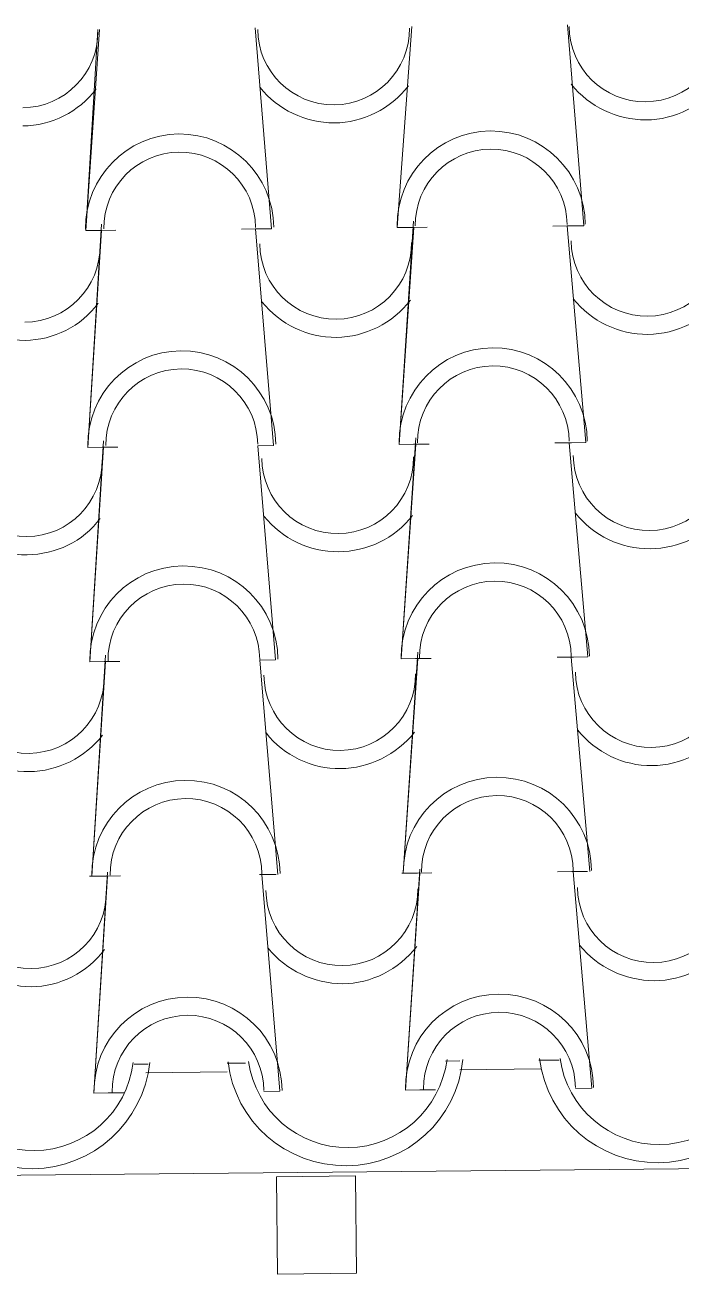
# Model space of a CAD drawing. Header units: millimetres. Extents: x 36985 to 49607, y -23856 to -17842.
# Drawn here: x 39721 to 40397, y -19889 to -18604 of the extents above; entities that cross this region are included whole.
import ezdxf

# ---------------------------------------------------------------- set-up
doc = ezdxf.new("R2010")
doc.units = ezdxf.units.MM
doc.layers.add('A-COB-___-___-EXI', color=250, linetype='Continuous', lineweight=25)

msp = doc.modelspace()

# ---------------------------------------------------------------- linework, layer by layer
at = {"layer": 'A-COB-___-___-EXI', "color": 18, "lineweight": 9}
for p, q in [((40282.2, -18810.4), (40265.1, -18810.6)), ((39960.5, -18813.5), (39944.2, -18813.7)), ((40121.8, -18811.9), (40104.7, -18812.1)), ((40119.3, -18812), (40135.6, -18811.8)), ((40284.4, -19033.6), (40267.3, -19033.7)), ((39802.7, -19258.9), (39819, -19258.8)), ((40126, -19255.8), (40108.9, -19256)), ((40123.6, -19255.8), (40139.9, -19255.7)), ((40286.5, -19254.3), (40269.4, -19254.4)), ((40303.3, -19474.9), (40284, -19254.3)), ((40123.3, -19476.6), (40140.4, -19476.4)), ((39802.4, -19479.7), (39819.5, -19479.5)), ((40169.1, -19670), (40154.4, -19670.1)), ((40271.7, -19669), (40250.6, -19669.2)), ((39845.9, -19682.1), (39929.7, -19681.3)), ((39948.4, -19672.1), (39929.7, -19672.3)), ((40169.2, -19679), (40253.1, -19678.2)), ((40127.9, -19699.7), (40144.1, -19699.6))]:
    msp.add_line(p, q, dxfattribs=at)
at = {"layer": 'A-COB-___-___-EXI', "color": 18, "lineweight": 9, "flags": 128}
for points in [[(40299, -19033.4), (40281.9, -19033.6), (40299, -19033.4), (40279.8, -18810.4), (40296.9, -18810.3), (40280.2, -18603.5), (40296.9, -18810.3), (40279.8, -18810.4), (40296.9, -18810.3), (40280.2, -18603.5)], [(39796.4, -18608.2), (39783.8, -18815.2), (39800.1, -18815), (39783.8, -18815.2), (39800.1, -18815), (39783.8, -18815.2), (39798.1, -18608.2)], [(39788, -19259.1), (39804.3, -19258.9), (39788, -19259.1), (39804.3, -19258.9), (39788, -19259.1), (39804.3, -19258.9), (39788, -19259.1), (39804.3, -19258.9), (39788, -19259.1), (39802.1, -19031.7), (39788, -19259.1), (39802.1, -19031.7), (39788, -19259.1), (39804.3, -19258.9), (39788, -19259.1), (39804.3, -19258.9), (39788, -19259.1), (39802.2, -19038.2), (39785.9, -19038.4), (39802.2, -19038.2), (39785.9, -19038.4), (39802.2, -19038.2), (39785.9, -19038.4), (39802.2, -19038.2), (39785.9, -19038.4), (39800.1, -18815), (39783.8, -18815.2), (39796.4, -18608.2), (39783.8, -18815.2), (39800.1, -18815), (39783.8, -18815.2), (39800.1, -18815), (39785.9, -19038.4), (39802.2, -19038.2), (39785.9, -19038.4), (39802.2, -19038.2), (39785.9, -19038.4), (39802.2, -19038.2), (39785.9, -19038.4), (39800.1, -18815), (39783.8, -18815.2), (39800.1, -18815), (39783.8, -18815.2), (39800.1, -18815), (39783.8, -18815.2), (39800.1, -18815)], [(39958.5, -18606.6), (39975.2, -18813.4), (39958.9, -18813.5), (39975.2, -18813.4), (39958.5, -18606.6), (39975.2, -18813.4), (39958.9, -18813.5), (39977.3, -19036.5), (39961, -19036.7), (39977.3, -19036.5), (39961, -19036.7), (39979.4, -19257.2), (39963.1, -19257.4), (39979.4, -19257.2), (39961, -19036.7), (39977.3, -19036.5), (39961, -19036.7), (39977.3, -19036.5)], [(40111, -19476.7), (40126, -19249.3), (40111, -19476.7), (40126, -19255.8), (40108.9, -19256), (40123.8, -19028.6), (40108.9, -19256), (40126, -19255.8), (40108.9, -19256), (40126, -19255.8), (40108.9, -19256), (40123.9, -19035.1), (40106.8, -19035.3), (40123.9, -19035.1), (40106.8, -19035.3), (40123.9, -19035.1), (40106.8, -19035.3), (40121.8, -18811.9), (40104.7, -18812.1), (40121.8, -18811.9), (40104.7, -18812.1), (40119.8, -18605.1), (40104.7, -18812.1), (40121.8, -18811.9), (40104.7, -18812.1), (40119.8, -18605.1)], [(39790.2, -19479.8), (39804.3, -19252.4), (39790.2, -19479.8), (39804.3, -19258.9), (39788, -19259.1), (39802.2, -19038.2), (39785.9, -19038.4), (39802.2, -19038.2), (39785.9, -19038.4), (39800, -18808.5), (39785.9, -19038.4), (39802.2, -19038.2), (39785.9, -19038.4), (39802.2, -19038.2), (39785.9, -19038.4), (39800, -18808.5), (39785.9, -19038.4), (39802.2, -19038.2), (39785.9, -19038.4), (39800, -18808.5)], [(40301.1, -19254.1), (40284, -19254.3), (40301.1, -19254.1), (40284, -19254.3), (40303.3, -19474.9), (40284, -19254.3), (40301.1, -19254.1), (40281.9, -19033.6), (40299, -19033.4), (40281.9, -19033.6), (40299, -19033.4), (40279.8, -18810.4), (40296.9, -18810.3), (40279.8, -18810.4), (40296.9, -18810.3)], [(40281.9, -19033.6), (40299, -19033.4), (40281.9, -19033.6), (40301.1, -19254.1), (40284, -19254.3), (40301.1, -19254.1), (40281.9, -19033.6), (40299, -19033.4), (40279.8, -18810.4)], [(39814.7, -18814.9), (39798.4, -18815.1), (39814.7, -18814.9), (39798.4, -18815.1)], [(39975.2, -18813.4), (39958.9, -18813.5), (39977.3, -19036.5), (39961, -19036.7), (39977.3, -19036.5), (39961, -19036.7), (39979.4, -19257.2), (39963.1, -19257.4), (39979.4, -19257.2), (39963.1, -19257.4), (39981.6, -19478), (39963.1, -19257.4), (39979.4, -19257.2), (39963.1, -19257.4), (39981.6, -19478), (39963.1, -19257.4), (39979.4, -19257.2), (39961, -19036.7), (39977.3, -19036.5), (39958.9, -18813.5), (39975.2, -18813.4), (39958.9, -18813.5)], [(39804.3, -19252.4), (39790.2, -19479.8), (39804.3, -19252.4), (39790.2, -19479.8), (39804.3, -19258.9), (39788, -19259.1), (39802.1, -19031.7)], [(40121.5, -19035.1), (40137.8, -19035), (40121.5, -19035.1), (40137.8, -19035)], [(39806.4, -19475.6), (39792.3, -19703), (39808.6, -19702.8), (39792.3, -19703), (39806.4, -19475.6), (39792.3, -19703), (39808.6, -19702.8), (39792.3, -19703), (39806.4, -19479.6)], [(39808.6, -19702.8), (39792.3, -19703), (39806.4, -19475.6), (39792.3, -19703), (39808.6, -19702.8), (39792.3, -19703), (39806.4, -19479.6)], [(39965.3, -19478.1), (39983.7, -19701.1), (39965.3, -19478.1), (39983.7, -19701.1), (39967.4, -19701.3), (39983.7, -19701.1)], [(40130.3, -19699.7), (40113.2, -19699.9), (40128.1, -19472.5), (40113.2, -19699.9), (40130.3, -19699.7), (40113.2, -19699.9), (40128.2, -19476.5)], [(40269.9, -19475.2), (40286.2, -19475), (40305.4, -19698), (40288.3, -19698.2), (40305.4, -19698)], [(37540.3, -19724.6), (37541.1, -19808.5), (48989.9, -19698.4), (48989.1, -19614.5), (48972.8, -19614.7), (48989.1, -19614.5)], [(39848.2, -19673.1), (39833.6, -19673.2), (39848.2, -19673.1), (39833.6, -19673.2)]]:
    msp.add_lwpolyline(points, dxfattribs=at)
for points in [[(39796.4, -18608.2), (39783.8, -18815.2), (39798.1, -18608.2), (39783.8, -18815.2), (39800.1, -18815), (39783.8, -18815.2)], [(40121.7, -18805.4), (40106.8, -19035.3), (40123.9, -19035.1), (40106.8, -19035.3), (40123.9, -19035.1), (40106.8, -19035.3)], [(39816.9, -19038.1), (39800.6, -19038.2), (39816.9, -19038.1), (39800.6, -19038.2)], [(39979.9, -19478), (39962.8, -19478.1), (39979.9, -19478), (39962.8, -19478.1), (39979.9, -19478), (39962.8, -19478.1), (39979.9, -19478), (39962.8, -19478.1)], [(40109.4, -19476.7), (40125.7, -19476.6), (40109.4, -19476.7), (40125.7, -19476.6), (40109.4, -19476.7), (40125.7, -19476.6)], [(40300.8, -19474.9), (40284.5, -19475), (40300.8, -19474.9), (40284.5, -19475), (40300.8, -19474.9), (40284.5, -19475)], [(40286.2, -19475), (40305.4, -19698)], [(39787.7, -19479.8), (39804.8, -19479.7), (39787.7, -19479.8), (39804.8, -19479.7), (39787.7, -19479.8), (39804.8, -19479.7), (39787.7, -19479.8), (39804.8, -19479.7), (39787.7, -19479.8), (39804.8, -19479.7), (39787.7, -19479.8), (39804.8, -19479.7), (39787.7, -19479.8), (39804.8, -19479.7)], [(39823.2, -19702.7), (39807, -19702.8)], [(40061.9, -19788.3), (40062.9, -19888.5), (39981.4, -19889.3), (39980.5, -19789.1), (40061.9, -19788.3), (40062.9, -19888.5), (39981.4, -19889.3), (39980.5, -19789.1), (40061.9, -19788.3), (40062.9, -19888.5), (39981.4, -19889.3), (39980.5, -19789.1)]]:
    msp.add_lwpolyline(points, close=True, dxfattribs=at)
at = {"layer": 'A-COB-___-___-EXI', "color": 18, "lineweight": 9}
for points in [[(40360.8, -18682.6), (40360.8, -18682.6), (40404, -18682.2), (40438.7, -18646.8), (40438.2, -18603.6)], [(40360.8, -18682.6), (40360.8, -18682.6), (40404, -18682.2), (40438.7, -18646.8), (40438.2, -18603.6)], [(39719, -18688.8), (39719, -18688.8), (39762.2, -18688.3), (39796.9, -18653), (39796.4, -18609.8)], [(39719, -18688.8), (39719, -18688.8), (39762.2, -18688.3), (39796.9, -18653), (39796.4, -18609.8)], [(39719, -18688.8), (39719, -18688.8), (39762.2, -18688.3), (39796.9, -18653), (39796.4, -18609.8)], [(39719, -18688.8), (39719, -18688.8), (39762.2, -18688.3), (39796.9, -18653), (39796.4, -18609.8)], [(39719, -18688.8), (39719, -18688.8), (39762.2, -18688.3), (39796.9, -18653), (39796.4, -18609.8)], [(40039.9, -18685.7), (40039.9, -18685.7), (40083.1, -18685.3), (40117.8, -18649.9), (40117.3, -18606.7)], [(40039.9, -18685.7), (40039.9, -18685.7), (40083.1, -18685.3), (40117.8, -18649.9), (40117.3, -18606.7)], [(40040.1, -18704.4), (40040.1, -18704.4), (40069.4, -18704.1), (40097.8, -18690), (40116.3, -18666.2)], [(40040.1, -18704.4), (40040.1, -18704.4), (40069.4, -18704.1), (40097.8, -18690), (40116.3, -18666.2)], [(40361, -18701.3), (40361, -18701.3), (40391.1, -18701), (40418.7, -18686.9), (40437.2, -18663.1)], [(40361, -18701.3), (40361, -18701.3), (40391.1, -18701), (40418.7, -18686.9), (40437.2, -18663.1)], [(39719.2, -18707.5), (39719.2, -18707.5), (39748.5, -18707.2), (39776.9, -18693.1), (39794.6, -18669.3)], [(39719.2, -18707.5), (39719.2, -18707.5), (39748.5, -18707.2), (39776.9, -18693.1), (39794.6, -18669.3)], [(39719.2, -18707.5), (39719.2, -18707.5), (39748.5, -18707.2), (39776.9, -18693.1), (39794.6, -18669.3)], [(39719.2, -18707.5), (39719.2, -18707.5), (39748.5, -18707.2), (39776.9, -18693.1), (39794.6, -18669.3)], [(39719.2, -18707.5), (39719.2, -18707.5), (39748.5, -18707.2), (39776.9, -18693.1), (39794.6, -18669.3)], [(39879.7, -18715.7), (39879.7, -18715.7), (39826, -18716.2), (39783.2, -18760.6), (39783.7, -18813.6)], [(39879.7, -18715.7), (39879.7, -18715.7), (39826, -18716.2), (39783.2, -18760.6), (39783.7, -18813.6)], [(39879.7, -18715.7), (39879.7, -18715.7), (39826, -18716.2), (39783.2, -18760.6), (39783.7, -18813.6)], [(39879.7, -18715.7), (39879.7, -18715.7), (39826, -18716.2), (39783.2, -18760.6), (39783.7, -18813.6)], [(39879.7, -18715.7), (39879.7, -18715.7), (39826, -18716.2), (39783.2, -18760.6), (39783.7, -18813.6)], [(39879.7, -18715.7), (39879.7, -18715.7), (39826, -18716.2), (39783.2, -18760.6), (39783.7, -18813.6)], [(40200.6, -18712.6), (40200.6, -18712.6), (40146.9, -18713.1), (40104.1, -18757.5), (40104.6, -18810.5)], [(40200.6, -18712.6), (40200.6, -18712.6), (40146.9, -18713.1), (40104.1, -18757.5), (40104.6, -18810.5)], [(40200.6, -18712.6), (40200.6, -18712.6), (40146.9, -18713.1), (40104.1, -18757.5), (40104.6, -18810.5)], [(40200.6, -18712.6), (40200.6, -18712.6), (40146.9, -18713.1), (40104.1, -18757.5), (40104.6, -18810.5)], [(40200.6, -18712.6), (40200.6, -18712.6), (40146.9, -18713.1), (40104.1, -18757.5), (40104.6, -18810.5)], [(40200.6, -18712.6), (40200.6, -18712.6), (40146.9, -18713.1), (40104.1, -18757.5), (40104.6, -18810.5)], [(40200.8, -18731.4), (40200.8, -18731.4), (40157.6, -18731.8), (40123, -18767.1), (40123.4, -18810.3)], [(40200.8, -18731.4), (40200.8, -18731.4), (40157.6, -18731.8), (40123, -18767.1), (40123.4, -18810.3)], [(40200.8, -18731.4), (40200.8, -18731.4), (40157.6, -18731.8), (40123, -18767.1), (40123.4, -18810.3)], [(40200.8, -18731.4), (40200.8, -18731.4), (40157.6, -18731.8), (40123, -18767.1), (40123.4, -18810.3)], [(40200.8, -18731.4), (40200.8, -18731.4), (40157.6, -18731.8), (40123, -18767.1), (40123.4, -18810.3)], [(40200.8, -18731.4), (40200.8, -18731.4), (40157.6, -18731.8), (40123, -18767.1), (40123.4, -18810.3)], [(39879.9, -18734.4), (39879.9, -18734.4), (39836.7, -18734.9), (39802.1, -18770.2), (39802.5, -18813.4)], [(39879.9, -18734.4), (39879.9, -18734.4), (39836.7, -18734.9), (39802.1, -18770.2), (39802.5, -18813.4)], [(39879.9, -18734.4), (39879.9, -18734.4), (39836.7, -18734.9), (39802.1, -18770.2), (39802.5, -18813.4)], [(39879.9, -18734.4), (39879.9, -18734.4), (39836.7, -18734.9), (39802.1, -18770.2), (39802.5, -18813.4)], [(39879.9, -18734.4), (39879.9, -18734.4), (39836.7, -18734.9), (39802.1, -18770.2), (39802.5, -18813.4)], [(39879.9, -18734.4), (39879.9, -18734.4), (39836.7, -18734.9), (39802.1, -18770.2), (39802.5, -18813.4)], [(39721.1, -18909.5), (39721.1, -18909.5), (39764.3, -18909.1), (39799, -18873.7), (39798.6, -18830.5)], [(39721.1, -18909.5), (39721.1, -18909.5), (39764.3, -18909.1), (39799, -18873.7), (39798.6, -18830.5)], [(40042, -18906.4), (40042, -18906.4), (40085.2, -18906), (40119.9, -18870.6), (40119.5, -18827.4)], [(40362.9, -18903.3), (40362.9, -18903.3), (40406.1, -18902.9), (40440.8, -18867.5), (40440.4, -18824.4)], [(40042.2, -18925.1), (40042.2, -18925.1), (40071.5, -18924.8), (40099.9, -18910.7), (40118.4, -18886.9)], [(40042.2, -18925.1), (40042.2, -18925.1), (40071.5, -18924.8), (40099.9, -18910.7), (40118.4, -18886.9)], [(40363.1, -18922), (40363.1, -18922), (40393.2, -18921.7), (40420.8, -18907.6), (40439.3, -18883.8)], [(40363.1, -18922), (40363.1, -18922), (40393.2, -18921.7), (40420.8, -18907.6), (40439.3, -18883.8)], [(39721.3, -18928.2), (39721.3, -18928.2), (39750.6, -18927.9), (39779, -18913.8), (39796.7, -18890)], [(39721.3, -18928.2), (39721.3, -18928.2), (39750.6, -18927.9), (39779, -18913.8), (39796.7, -18890)], [(39721.3, -18928.2), (39721.3, -18928.2), (39750.6, -18927.9), (39779, -18913.8), (39796.7, -18890)], [(39721.3, -18928.2), (39721.3, -18928.2), (39750.6, -18927.9), (39779, -18913.8), (39796.7, -18890)], [(39721.3, -18928.2), (39721.3, -18928.2), (39750.6, -18927.9), (39779, -18913.8), (39796.7, -18890)], [(39881.9, -18938.9), (39881.9, -18938.9), (39828.1, -18939.4), (39785.4, -18983.8), (39785.9, -19036.7)], [(39881.9, -18938.9), (39881.9, -18938.9), (39828.1, -18939.4), (39785.4, -18983.8), (39785.9, -19036.7)], [(39881.9, -18938.9), (39881.9, -18938.9), (39828.1, -18939.4), (39785.4, -18983.8), (39785.9, -19036.7)], [(39881.9, -18938.9), (39881.9, -18938.9), (39828.1, -18939.4), (39785.4, -18983.8), (39785.9, -19036.7)], [(39881.9, -18938.9), (39881.9, -18938.9), (39828.1, -18939.4), (39785.4, -18983.8), (39785.9, -19036.7)], [(39881.9, -18938.9), (39881.9, -18938.9), (39828.1, -18939.4), (39785.4, -18983.8), (39785.9, -19036.7)], [(39881.9, -18938.9), (39881.9, -18938.9), (39828.1, -18939.4), (39785.4, -18983.8), (39785.9, -19036.7)], [(39881.9, -18938.9), (39881.9, -18938.9), (39828.1, -18939.4), (39785.4, -18983.8), (39785.9, -19036.7)], [(39881.9, -18938.9), (39881.9, -18938.9), (39828.1, -18939.4), (39785.4, -18983.8), (39785.9, -19036.7)], [(39881.9, -18938.9), (39881.9, -18938.9), (39828.1, -18939.4), (39785.4, -18983.8), (39785.9, -19036.7)], [(39881.9, -18938.9), (39881.9, -18938.9), (39828.1, -18939.4), (39785.4, -18983.8), (39785.9, -19036.7)], [(40202.8, -18935.8), (40202.8, -18935.8), (40149, -18936.3), (40106.3, -18980.7), (40106.8, -19033.6)], [(40202.8, -18935.8), (40202.8, -18935.8), (40149, -18936.3), (40106.3, -18980.7), (40106.8, -19033.6)], [(40202.8, -18935.8), (40202.8, -18935.8), (40149, -18936.3), (40106.3, -18980.7), (40106.8, -19033.6)], [(40202.8, -18935.8), (40202.8, -18935.8), (40149, -18936.3), (40106.3, -18980.7), (40106.8, -19033.6)], [(40202.8, -18935.8), (40202.8, -18935.8), (40149, -18936.3), (40106.3, -18980.7), (40106.8, -19033.6)], [(40202.8, -18935.8), (40202.8, -18935.8), (40149, -18936.3), (40106.3, -18980.7), (40106.8, -19033.6)], [(40202.8, -18935.8), (40202.8, -18935.8), (40149, -18936.3), (40106.3, -18980.7), (40106.8, -19033.6)], [(40202.8, -18935.8), (40202.8, -18935.8), (40149, -18936.3), (40106.3, -18980.7), (40106.8, -19033.6)], [(40202.8, -18935.8), (40202.8, -18935.8), (40149, -18936.3), (40106.3, -18980.7), (40106.8, -19033.6)], [(39882.1, -18957.6), (39882.1, -18957.6), (39838.9, -18958), (39804.2, -18993.4), (39804.6, -19036.5)], [(39882.1, -18957.6), (39882.1, -18957.6), (39838.9, -18958), (39804.2, -18993.4), (39804.6, -19036.5)], [(39882.1, -18957.6), (39882.1, -18957.6), (39838.9, -18958), (39804.2, -18993.4), (39804.6, -19036.5)], [(39882.1, -18957.6), (39882.1, -18957.6), (39838.9, -18958), (39804.2, -18993.4), (39804.6, -19036.5)], [(39882.1, -18957.6), (39882.1, -18957.6), (39838.9, -18958), (39804.2, -18993.4), (39804.6, -19036.5)], [(39882.1, -18957.6), (39882.1, -18957.6), (39838.9, -18958), (39804.2, -18993.4), (39804.6, -19036.5)], [(39882.1, -18957.6), (39882.1, -18957.6), (39838.9, -18958), (39804.2, -18993.4), (39804.6, -19036.5)], [(39882.1, -18957.6), (39882.1, -18957.6), (39838.9, -18958), (39804.2, -18993.4), (39804.6, -19036.5)], [(39882.1, -18957.6), (39882.1, -18957.6), (39838.9, -18958), (39804.2, -18993.4), (39804.6, -19036.5)], [(39882.1, -18957.6), (39882.1, -18957.6), (39838.9, -18958), (39804.2, -18993.4), (39804.6, -19036.5)], [(39882.1, -18957.6), (39882.1, -18957.6), (39838.9, -18958), (39804.2, -18993.4), (39804.6, -19036.5)], [(40203, -18954.5), (40203, -18954.5), (40159.8, -18954.9), (40125.1, -18990.3), (40125.5, -19033.5)], [(40203, -18954.5), (40203, -18954.5), (40159.8, -18954.9), (40125.1, -18990.3), (40125.5, -19033.5)], [(40203, -18954.5), (40203, -18954.5), (40159.8, -18954.9), (40125.1, -18990.3), (40125.5, -19033.5)], [(40203, -18954.5), (40203, -18954.5), (40159.8, -18954.9), (40125.1, -18990.3), (40125.5, -19033.5)], [(40203, -18954.5), (40203, -18954.5), (40159.8, -18954.9), (40125.1, -18990.3), (40125.5, -19033.5)], [(40203, -18954.5), (40203, -18954.5), (40159.8, -18954.9), (40125.1, -18990.3), (40125.5, -19033.5)], [(40203, -18954.5), (40203, -18954.5), (40159.8, -18954.9), (40125.1, -18990.3), (40125.5, -19033.5)], [(40203, -18954.5), (40203, -18954.5), (40159.8, -18954.9), (40125.1, -18990.3), (40125.5, -19033.5)], [(40203, -18954.5), (40203, -18954.5), (40159.8, -18954.9), (40125.1, -18990.3), (40125.5, -19033.5)], [(39723.3, -19130.2), (39723.3, -19130.2), (39766.4, -19129.8), (39801.1, -19094.4), (39800.7, -19051.2)], [(39723.3, -19130.2), (39723.3, -19130.2), (39766.4, -19129.8), (39801.1, -19094.4), (39800.7, -19051.2)], [(39723.3, -19130.2), (39723.3, -19130.2), (39766.4, -19129.8), (39801.1, -19094.4), (39800.7, -19051.2)], [(40044.2, -19127.1), (40044.2, -19127.1), (40087.3, -19126.7), (40122, -19091.3), (40121.6, -19048.2)], [(40365, -19124), (40365, -19124), (40408.2, -19123.6), (40442.9, -19088.2), (40442.5, -19045.1)], [(40365.2, -19142.7), (40365.2, -19142.7), (40395.4, -19142.5), (40422.9, -19129.2), (40441.4, -19105.4)], [(39723.4, -19148.9), (39723.4, -19148.9), (39752.8, -19148.6), (39781.1, -19135.3), (39798.8, -19111.5)], [(39723.4, -19148.9), (39723.4, -19148.9), (39752.8, -19148.6), (39781.1, -19135.3), (39798.8, -19111.5)], [(39723.4, -19148.9), (39723.4, -19148.9), (39752.8, -19148.6), (39781.1, -19135.3), (39798.8, -19111.5)], [(40044.3, -19145.8), (40044.3, -19145.8), (40073.7, -19145.6), (40102, -19132.2), (40120.5, -19108.4)], [(40204.9, -19157.3), (40204.9, -19157.3), (40151.2, -19157.8), (40108.4, -19201.4), (40108.9, -19255.2)], [(40204.9, -19157.3), (40204.9, -19157.3), (40151.2, -19157.8), (40108.4, -19201.4), (40108.9, -19255.2)], [(40204.9, -19157.3), (40204.9, -19157.3), (40151.2, -19157.8), (40108.4, -19201.4), (40108.9, -19255.2)], [(40204.9, -19157.3), (40204.9, -19157.3), (40151.2, -19157.8), (40108.4, -19201.4), (40108.9, -19255.2)], [(40204.9, -19157.3), (40204.9, -19157.3), (40151.2, -19157.8), (40108.4, -19201.4), (40108.9, -19255.2)], [(40204.9, -19157.3), (40204.9, -19157.3), (40151.2, -19157.8), (40108.4, -19201.4), (40108.9, -19255.2)], [(39884, -19160.4), (39884, -19160.4), (39830.3, -19160.9), (39787.5, -19204.5), (39788, -19258.3)], [(39884, -19160.4), (39884, -19160.4), (39830.3, -19160.9), (39787.5, -19204.5), (39788, -19258.3)], [(39884, -19160.4), (39884, -19160.4), (39830.3, -19160.9), (39787.5, -19204.5), (39788, -19258.3)], [(39884, -19160.4), (39884, -19160.4), (39830.3, -19160.9), (39787.5, -19204.5), (39788, -19258.3)], [(39884, -19160.4), (39884, -19160.4), (39830.3, -19160.9), (39787.5, -19204.5), (39788, -19258.3)], [(39884, -19160.4), (39884, -19160.4), (39830.3, -19160.9), (39787.5, -19204.5), (39788, -19258.3)], [(39884, -19160.4), (39884, -19160.4), (39830.3, -19160.9), (39787.5, -19204.5), (39788, -19258.3)], [(39884, -19160.4), (39884, -19160.4), (39830.3, -19160.9), (39787.5, -19204.5), (39788, -19258.3)], [(39884.2, -19179.1), (39884.2, -19179.1), (39841, -19179.6), (39806.3, -19214.9), (39806.8, -19258.1)], [(39884.2, -19179.1), (39884.2, -19179.1), (39841, -19179.6), (39806.3, -19214.9), (39806.8, -19258.1)], [(39884.2, -19179.1), (39884.2, -19179.1), (39841, -19179.6), (39806.3, -19214.9), (39806.8, -19258.1)], [(39884.2, -19179.1), (39884.2, -19179.1), (39841, -19179.6), (39806.3, -19214.9), (39806.8, -19258.1)], [(39884.2, -19179.1), (39884.2, -19179.1), (39841, -19179.6), (39806.3, -19214.9), (39806.8, -19258.1)], [(39884.2, -19179.1), (39884.2, -19179.1), (39841, -19179.6), (39806.3, -19214.9), (39806.8, -19258.1)], [(39884.2, -19179.1), (39884.2, -19179.1), (39841, -19179.6), (39806.3, -19214.9), (39806.8, -19258.1)], [(39884.2, -19179.1), (39884.2, -19179.1), (39841, -19179.6), (39806.3, -19214.9), (39806.8, -19258.1)], [(40205.1, -19176.1), (40205.1, -19176.1), (40161.9, -19176.5), (40127.2, -19211.8), (40127.7, -19255)], [(40205.1, -19176.1), (40205.1, -19176.1), (40161.9, -19176.5), (40127.2, -19211.8), (40127.7, -19255)], [(40205.1, -19176.1), (40205.1, -19176.1), (40161.9, -19176.5), (40127.2, -19211.8), (40127.7, -19255)], [(40205.1, -19176.1), (40205.1, -19176.1), (40161.9, -19176.5), (40127.2, -19211.8), (40127.7, -19255)], [(40205.1, -19176.1), (40205.1, -19176.1), (40161.9, -19176.5), (40127.2, -19211.8), (40127.7, -19255)], [(40205.1, -19176.1), (40205.1, -19176.1), (40161.9, -19176.5), (40127.2, -19211.8), (40127.7, -19255)], [(40046.3, -19350.3), (40046.3, -19350.3), (40089.5, -19349.8), (40124.2, -19314.5), (40123.7, -19271.3)], [(40367.2, -19347.2), (40367.2, -19347.2), (40410.4, -19346.8), (40445, -19311.4), (40444.6, -19268.2)], [(39725.4, -19353.3), (39725.4, -19353.3), (39768.6, -19352.9), (39803.3, -19317.6), (39802.8, -19274.4)], [(39725.4, -19353.3), (39725.4, -19353.3), (39768.6, -19352.9), (39803.3, -19317.6), (39802.8, -19274.4)], [(39725.4, -19353.3), (39725.4, -19353.3), (39768.6, -19352.9), (39803.3, -19317.6), (39802.8, -19274.4)], [(39725.6, -19372.1), (39725.6, -19372.1), (39754.9, -19371.8), (39783.3, -19357.7), (39801, -19334.7)], [(39725.6, -19372.1), (39725.6, -19372.1), (39754.9, -19371.8), (39783.3, -19357.7), (39801, -19334.7)], [(39725.6, -19372.1), (39725.6, -19372.1), (39754.9, -19371.8), (39783.3, -19357.7), (39801, -19334.7)], [(40046.5, -19369), (40046.5, -19369), (40075.8, -19368.7), (40104.2, -19354.6), (40122.7, -19331.6)], [(40367.4, -19365.9), (40367.4, -19365.9), (40397.5, -19365.6), (40425.1, -19351.5), (40443.6, -19328.5)], [(39886.1, -19381.1), (39886.1, -19381.1), (39832.4, -19381.6), (39789.6, -19425.2), (39790.1, -19479)], [(39886.1, -19381.1), (39886.1, -19381.1), (39832.4, -19381.6), (39789.6, -19425.2), (39790.1, -19479)], [(39886.1, -19381.1), (39886.1, -19381.1), (39832.4, -19381.6), (39789.6, -19425.2), (39790.1, -19479)], [(39886.1, -19381.1), (39886.1, -19381.1), (39832.4, -19381.6), (39789.6, -19425.2), (39790.1, -19479)], [(40207, -19378), (40207, -19378), (40153.3, -19378.6), (40110.5, -19422.1), (40111, -19475.9)], [(40207, -19378), (40207, -19378), (40153.3, -19378.6), (40110.5, -19422.1), (40111, -19475.9)], [(40207, -19378), (40207, -19378), (40153.3, -19378.6), (40110.5, -19422.1), (40111, -19475.9)], [(39886.3, -19399.9), (39886.3, -19399.9), (39843.1, -19400.3), (39808.5, -19435.6), (39808.9, -19478.8)], [(39886.3, -19399.9), (39886.3, -19399.9), (39843.1, -19400.3), (39808.5, -19435.6), (39808.9, -19478.8)], [(39886.3, -19399.9), (39886.3, -19399.9), (39843.1, -19400.3), (39808.5, -19435.6), (39808.9, -19478.8)], [(39886.3, -19399.9), (39886.3, -19399.9), (39843.1, -19400.3), (39808.5, -19435.6), (39808.9, -19478.8)], [(39886.3, -19399.9), (39886.3, -19399.9), (39843.1, -19400.3), (39808.5, -19435.6), (39808.9, -19478.8)], [(39886.3, -19399.9), (39886.3, -19399.9), (39843.1, -19400.3), (39808.5, -19435.6), (39808.9, -19478.8)], [(39886.3, -19399.9), (39886.3, -19399.9), (39843.1, -19400.3), (39808.5, -19435.6), (39808.9, -19478.8)], [(39886.3, -19399.9), (39886.3, -19399.9), (39843.1, -19400.3), (39808.5, -19435.6), (39808.9, -19478.8)], [(39886.3, -19399.9), (39886.3, -19399.9), (39843.1, -19400.3), (39808.5, -19435.6), (39808.9, -19478.8)], [(39886.3, -19399.9), (39886.3, -19399.9), (39843.1, -19400.3), (39808.5, -19435.6), (39808.9, -19478.8)], [(40207.2, -19396.8), (40207.2, -19396.8), (40164, -19397.2), (40129.4, -19432.5), (40129.8, -19475.7)], [(40207.2, -19396.8), (40207.2, -19396.8), (40164, -19397.2), (40129.4, -19432.5), (40129.8, -19475.7)], [(40207.2, -19396.8), (40207.2, -19396.8), (40164, -19397.2), (40129.4, -19432.5), (40129.8, -19475.7)], [(40207.2, -19396.8), (40207.2, -19396.8), (40164, -19397.2), (40129.4, -19432.5), (40129.8, -19475.7)], [(40207.2, -19396.8), (40207.2, -19396.8), (40164, -19397.2), (40129.4, -19432.5), (40129.8, -19475.7)], [(40207.2, -19396.8), (40207.2, -19396.8), (40164, -19397.2), (40129.4, -19432.5), (40129.8, -19475.7)], [(40207.2, -19396.8), (40207.2, -19396.8), (40164, -19397.2), (40129.4, -19432.5), (40129.8, -19475.7)], [(40207.2, -19396.8), (40207.2, -19396.8), (40164, -19397.2), (40129.4, -19432.5), (40129.8, -19475.7)], [(40207.2, -19396.8), (40207.2, -19396.8), (40164, -19397.2), (40129.4, -19432.5), (40129.8, -19475.7)], [(40369.3, -19568.7), (40369.3, -19568.7), (40412.5, -19568.3), (40447.2, -19532.9), (40446.8, -19489.8)], [(39727.5, -19574.9), (39727.5, -19574.9), (39770.7, -19574.5), (39805.4, -19539.1), (39805, -19495.9)], [(39727.5, -19574.9), (39727.5, -19574.9), (39770.7, -19574.5), (39805.4, -19539.1), (39805, -19495.9)], [(39727.5, -19574.9), (39727.5, -19574.9), (39770.7, -19574.5), (39805.4, -19539.1), (39805, -19495.9)], [(40048.4, -19571.8), (40048.4, -19571.8), (40091.6, -19571.4), (40126.3, -19536), (40125.9, -19492.9)], [(39727.7, -19593.6), (39727.7, -19593.6), (39757, -19593.3), (39785.4, -19579.2), (39803.1, -19555.4)], [(39727.7, -19593.6), (39727.7, -19593.6), (39757, -19593.3), (39785.4, -19579.2), (39803.1, -19555.4)], [(39727.7, -19593.6), (39727.7, -19593.6), (39757, -19593.3), (39785.4, -19579.2), (39803.1, -19555.4)], [(40048.6, -19590.5), (40048.6, -19590.5), (40077.9, -19590.2), (40106.3, -19576.1), (40124.8, -19552.3)], [(40369.5, -19587.4), (40369.5, -19587.4), (40399.6, -19587.2), (40427.2, -19573), (40445.7, -19549.2)], [(39888.3, -19604.3), (39888.3, -19604.3), (39834.5, -19604.8), (39791.8, -19648.4), (39792.3, -19702.1)], [(39888.3, -19604.3), (39888.3, -19604.3), (39834.5, -19604.8), (39791.8, -19648.4), (39792.3, -19702.1)], [(39888.3, -19604.3), (39888.3, -19604.3), (39834.5, -19604.8), (39791.8, -19648.4), (39792.3, -19702.1)], [(40209.2, -19601.2), (40209.2, -19601.2), (40155.4, -19601.7), (40112.7, -19645.3), (40113.2, -19699.1)], [(40209.2, -19601.2), (40209.2, -19601.2), (40155.4, -19601.7), (40112.7, -19645.3), (40113.2, -19699.1)], [(40209.2, -19601.2), (40209.2, -19601.2), (40155.4, -19601.7), (40112.7, -19645.3), (40113.2, -19699.1)], [(40209.4, -19619.9), (40209.4, -19619.9), (40166.2, -19620.3), (40131.5, -19655.7), (40131.9, -19698.9)], [(40209.4, -19619.9), (40209.4, -19619.9), (40166.2, -19620.3), (40131.5, -19655.7), (40131.9, -19698.9)], [(40209.4, -19619.9), (40209.4, -19619.9), (40166.2, -19620.3), (40131.5, -19655.7), (40131.9, -19698.9)], [(39888.5, -19623), (39888.5, -19623), (39845.3, -19623.4), (39810.6, -19658.8), (39811, -19702)], [(39888.5, -19623), (39888.5, -19623), (39845.3, -19623.4), (39810.6, -19658.8), (39811, -19702)], [(39888.5, -19623), (39888.5, -19623), (39845.3, -19623.4), (39810.6, -19658.8), (39811, -19702)], [(39729.5, -19780.9), (39729.5, -19780.9), (39791.4, -19780.3), (39843.1, -19733.4), (39849.8, -19671.4)], [(39729.5, -19780.9), (39729.5, -19780.9), (39791.4, -19780.3), (39843.1, -19733.4), (39849.8, -19671.4)], [(39729.5, -19780.9), (39729.5, -19780.9), (39791.4, -19780.3), (39843.1, -19733.4), (39849.8, -19671.4)], [(39731, -19762.2), (39731, -19762.2), (39783.1, -19761.7), (39826.7, -19723), (39832.7, -19671.6)], [(39731, -19762.2), (39731, -19762.2), (39783.1, -19761.7), (39826.7, -19723), (39832.7, -19671.6)], [(39731, -19762.2), (39731, -19762.2), (39783.1, -19761.7), (39826.7, -19723), (39832.7, -19671.6)], [(40052.9, -19777.8), (40052.9, -19777.8), (40114.8, -19777.2), (40166.4, -19730.3), (40172.4, -19668.3)], [(40054.3, -19759.1), (40054.3, -19759.1), (40106.4, -19758.6), (40149.2, -19719.9), (40156.1, -19668.5)], [(40373.7, -19774.7), (40373.7, -19774.7), (40435.6, -19774.1), (40487.3, -19727.2), (40494.1, -19665.3)], [(40375.2, -19756), (40375.2, -19756), (40427.3, -19755.5), (40470.9, -19716.8), (40477, -19665.4)]]:
    msp.add_open_spline(points, degree=3, knots=[0.125, 0.125, 0.125, 0.125, 0.125001, 1, 1, 1, 1], dxfattribs=at)
for points in [[(39961, -18608.2), (39961.4, -18651.4), (39996.7, -18686.1), (40039.9, -18685.7)], [(39961, -18608.2), (39961.4, -18651.4), (39996.7, -18686.1), (40039.9, -18685.7)], [(40281.9, -18605.1), (40282.3, -18648.3), (40317.6, -18683), (40360.8, -18682.6)], [(40281.9, -18605.1), (40282.3, -18648.3), (40317.6, -18683), (40360.8, -18682.6)], [(39963.2, -18667.7), (39982.1, -18691.1), (40009.9, -18703.9), (40040.1, -18704.4)], [(39963.2, -18667.7), (39982.1, -18691.1), (40009.9, -18703.9), (40040.1, -18704.4)], [(40284.1, -18664.6), (40303, -18688), (40330.8, -18700.8), (40361, -18701.3)], [(40284.1, -18664.6), (40303, -18688), (40330.8, -18700.8), (40361, -18701.3)], [(39977.6, -18811.7), (39977.1, -18758.8), (39933.5, -18715.2), (39879.7, -18715.7)], [(39977.6, -18811.7), (39977.1, -18758.8), (39933.5, -18715.2), (39879.7, -18715.7)], [(39977.6, -18811.7), (39977.1, -18758.8), (39933.5, -18715.2), (39879.7, -18715.7)], [(39977.6, -18811.7), (39977.1, -18758.8), (39933.5, -18715.2), (39879.7, -18715.7)], [(39977.6, -18811.7), (39977.1, -18758.8), (39933.5, -18715.2), (39879.7, -18715.7)], [(39977.6, -18811.7), (39977.1, -18758.8), (39933.5, -18715.2), (39879.7, -18715.7)], [(40298.5, -18808.6), (40298, -18755.7), (40254.4, -18712.1), (40200.6, -18712.6)], [(40298.5, -18808.6), (40298, -18755.7), (40254.4, -18712.1), (40200.6, -18712.6)], [(40298.5, -18808.6), (40298, -18755.7), (40254.4, -18712.1), (40200.6, -18712.6)], [(40298.5, -18808.6), (40298, -18755.7), (40254.4, -18712.1), (40200.6, -18712.6)], [(40298.5, -18808.6), (40298, -18755.7), (40254.4, -18712.1), (40200.6, -18712.6)], [(40298.5, -18808.6), (40298, -18755.7), (40254.4, -18712.1), (40200.6, -18712.6)], [(40279.8, -18808.8), (40279.3, -18765.6), (40244, -18730.9), (40200.8, -18731.4)], [(40279.8, -18808.8), (40279.3, -18765.6), (40244, -18730.9), (40200.8, -18731.4)], [(40279.8, -18808.8), (40279.3, -18765.6), (40244, -18730.9), (40200.8, -18731.4)], [(40279.8, -18808.8), (40279.3, -18765.6), (40244, -18730.9), (40200.8, -18731.4)], [(40279.8, -18808.8), (40279.3, -18765.6), (40244, -18730.9), (40200.8, -18731.4)], [(40279.8, -18808.8), (40279.3, -18765.6), (40244, -18730.9), (40200.8, -18731.4)], [(39958.9, -18811.9), (39958.4, -18768.7), (39923.1, -18734), (39879.9, -18734.4)], [(39958.9, -18811.9), (39958.4, -18768.7), (39923.1, -18734), (39879.9, -18734.4)], [(39958.9, -18811.9), (39958.4, -18768.7), (39923.1, -18734), (39879.9, -18734.4)], [(39958.9, -18811.9), (39958.4, -18768.7), (39923.1, -18734), (39879.9, -18734.4)], [(39958.9, -18811.9), (39958.4, -18768.7), (39923.1, -18734), (39879.9, -18734.4)], [(39958.9, -18811.9), (39958.4, -18768.7), (39923.1, -18734), (39879.9, -18734.4)], [(39963.1, -18828.9), (39963.5, -18872.1), (39998.9, -18906.8), (40042, -18906.4)], [(40284, -18825.9), (40284.4, -18869), (40319.8, -18903.7), (40362.9, -18903.3)], [(40286.2, -18885.3), (40305.1, -18908.7), (40333, -18922.3), (40363.1, -18922)], [(40286.2, -18885.3), (40305.1, -18908.7), (40333, -18922.3), (40363.1, -18922)], [(39644.4, -18891.5), (39662.5, -18914.9), (39691.2, -18928.5), (39721.3, -18928.2)], [(39644.4, -18891.5), (39662.5, -18914.9), (39691.2, -18928.5), (39721.3, -18928.2)], [(39644.4, -18891.5), (39662.5, -18914.9), (39691.2, -18928.5), (39721.3, -18928.2)], [(39644.4, -18891.5), (39662.5, -18914.9), (39691.2, -18928.5), (39721.3, -18928.2)], [(39644.4, -18891.5), (39662.5, -18914.9), (39691.2, -18928.5), (39721.3, -18928.2)], [(39965.3, -18888.4), (39984.3, -18911.8), (40012.1, -18925.4), (40042.2, -18925.1)], [(39965.3, -18888.4), (39984.3, -18911.8), (40012.1, -18925.4), (40042.2, -18925.1)], [(39979.7, -19034.9), (39979.2, -18981.9), (39935.6, -18938.4), (39881.9, -18938.9)], [(39979.7, -19034.9), (39979.2, -18981.9), (39935.6, -18938.4), (39881.9, -18938.9)], [(39979.7, -19034.9), (39979.2, -18981.9), (39935.6, -18938.4), (39881.9, -18938.9)], [(39979.7, -19034.9), (39979.2, -18981.9), (39935.6, -18938.4), (39881.9, -18938.9)], [(39979.7, -19034.9), (39979.2, -18981.9), (39935.6, -18938.4), (39881.9, -18938.9)], [(39979.7, -19034.9), (39979.2, -18981.9), (39935.6, -18938.4), (39881.9, -18938.9)], [(39979.7, -19034.9), (39979.2, -18981.9), (39935.6, -18938.4), (39881.9, -18938.9)], [(39979.7, -19034.9), (39979.2, -18981.9), (39935.6, -18938.4), (39881.9, -18938.9)], [(39979.7, -19034.9), (39979.2, -18981.9), (39935.6, -18938.4), (39881.9, -18938.9)], [(39979.7, -19034.9), (39979.2, -18981.9), (39935.6, -18938.4), (39881.9, -18938.9)], [(39979.7, -19034.9), (39979.2, -18981.9), (39935.6, -18938.4), (39881.9, -18938.9)], [(40300.6, -19031.8), (40300.1, -18978.8), (40256.5, -18935.3), (40202.8, -18935.8)], [(40300.6, -19031.8), (40300.1, -18978.8), (40256.5, -18935.3), (40202.8, -18935.8)], [(40300.6, -19031.8), (40300.1, -18978.8), (40256.5, -18935.3), (40202.8, -18935.8)], [(40300.6, -19031.8), (40300.1, -18978.8), (40256.5, -18935.3), (40202.8, -18935.8)], [(40300.6, -19031.8), (40300.1, -18978.8), (40256.5, -18935.3), (40202.8, -18935.8)], [(40300.6, -19031.8), (40300.1, -18978.8), (40256.5, -18935.3), (40202.8, -18935.8)], [(40300.6, -19031.8), (40300.1, -18978.8), (40256.5, -18935.3), (40202.8, -18935.8)], [(40300.6, -19031.8), (40300.1, -18978.8), (40256.5, -18935.3), (40202.8, -18935.8)], [(40300.6, -19031.8), (40300.1, -18978.8), (40256.5, -18935.3), (40202.8, -18935.8)], [(39961, -19035), (39960.6, -18991.9), (39925.2, -18957.2), (39882.1, -18957.6)], [(39961, -19035), (39960.6, -18991.9), (39925.2, -18957.2), (39882.1, -18957.6)], [(39961, -19035), (39960.6, -18991.9), (39925.2, -18957.2), (39882.1, -18957.6)], [(39961, -19035), (39960.6, -18991.9), (39925.2, -18957.2), (39882.1, -18957.6)], [(39961, -19035), (39960.6, -18991.9), (39925.2, -18957.2), (39882.1, -18957.6)], [(39961, -19035), (39960.6, -18991.9), (39925.2, -18957.2), (39882.1, -18957.6)], [(39961, -19035), (39960.6, -18991.9), (39925.2, -18957.2), (39882.1, -18957.6)], [(39961, -19035), (39960.6, -18991.9), (39925.2, -18957.2), (39882.1, -18957.6)], [(39961, -19035), (39960.6, -18991.9), (39925.2, -18957.2), (39882.1, -18957.6)], [(39961, -19035), (39960.6, -18991.9), (39925.2, -18957.2), (39882.1, -18957.6)], [(39961, -19035), (39960.6, -18991.9), (39925.2, -18957.2), (39882.1, -18957.6)], [(40281.9, -19032), (40281.5, -18988.8), (40246.1, -18954.1), (40203, -18954.5)], [(40281.9, -19032), (40281.5, -18988.8), (40246.1, -18954.1), (40203, -18954.5)], [(40281.9, -19032), (40281.5, -18988.8), (40246.1, -18954.1), (40203, -18954.5)], [(40281.9, -19032), (40281.5, -18988.8), (40246.1, -18954.1), (40203, -18954.5)], [(40281.9, -19032), (40281.5, -18988.8), (40246.1, -18954.1), (40203, -18954.5)], [(40281.9, -19032), (40281.5, -18988.8), (40246.1, -18954.1), (40203, -18954.5)], [(40281.9, -19032), (40281.5, -18988.8), (40246.1, -18954.1), (40203, -18954.5)], [(40281.9, -19032), (40281.5, -18988.8), (40246.1, -18954.1), (40203, -18954.5)], [(40281.9, -19032), (40281.5, -18988.8), (40246.1, -18954.1), (40203, -18954.5)], [(39644.3, -19052.8), (39644.7, -19095.9), (39680.1, -19130.6), (39723.3, -19130.2)], [(39644.3, -19052.8), (39644.7, -19095.9), (39680.1, -19130.6), (39723.3, -19130.2)], [(39644.3, -19052.8), (39644.7, -19095.9), (39680.1, -19130.6), (39723.3, -19130.2)], [(39965.2, -19049.7), (39965.6, -19092.8), (40001, -19127.5), (40044.2, -19127.1)], [(40286.1, -19046.6), (40286.5, -19089.7), (40321.9, -19124.4), (40365, -19124)], [(40288.3, -19106), (40307.3, -19129.5), (40335.1, -19143), (40365.2, -19142.7)], [(39646.5, -19112.2), (39664.7, -19135.6), (39693.3, -19149.2), (39723.4, -19148.9)], [(39646.5, -19112.2), (39664.7, -19135.6), (39693.3, -19149.2), (39723.4, -19148.9)], [(39646.5, -19112.2), (39664.7, -19135.6), (39693.3, -19149.2), (39723.4, -19148.9)], [(39967.4, -19109.1), (39986.4, -19132.5), (40014.2, -19146.1), (40044.3, -19145.8)], [(40302.8, -19253.3), (40302.2, -19199.6), (40258.7, -19156.8), (40204.9, -19157.3)], [(40302.8, -19253.3), (40302.2, -19199.6), (40258.7, -19156.8), (40204.9, -19157.3)], [(40302.8, -19253.3), (40302.2, -19199.6), (40258.7, -19156.8), (40204.9, -19157.3)], [(40302.8, -19253.3), (40302.2, -19199.6), (40258.7, -19156.8), (40204.9, -19157.3)], [(40302.8, -19253.3), (40302.2, -19199.6), (40258.7, -19156.8), (40204.9, -19157.3)], [(40302.8, -19253.3), (40302.2, -19199.6), (40258.7, -19156.8), (40204.9, -19157.3)], [(39981.9, -19256.4), (39981.3, -19202.6), (39937.8, -19159.9), (39884, -19160.4)], [(39981.9, -19256.4), (39981.3, -19202.6), (39937.8, -19159.9), (39884, -19160.4)], [(39981.9, -19256.4), (39981.3, -19202.6), (39937.8, -19159.9), (39884, -19160.4)], [(39981.9, -19256.4), (39981.3, -19202.6), (39937.8, -19159.9), (39884, -19160.4)], [(39981.9, -19256.4), (39981.3, -19202.6), (39937.8, -19159.9), (39884, -19160.4)], [(39981.9, -19256.4), (39981.3, -19202.6), (39937.8, -19159.9), (39884, -19160.4)], [(39981.9, -19256.4), (39981.3, -19202.6), (39937.8, -19159.9), (39884, -19160.4)], [(39981.9, -19256.4), (39981.3, -19202.6), (39937.8, -19159.9), (39884, -19160.4)], [(39963.1, -19256.6), (39962.7, -19213.4), (39927.4, -19178.7), (39884.2, -19179.1)], [(39963.1, -19256.6), (39962.7, -19213.4), (39927.4, -19178.7), (39884.2, -19179.1)], [(39963.1, -19256.6), (39962.7, -19213.4), (39927.4, -19178.7), (39884.2, -19179.1)], [(39963.1, -19256.6), (39962.7, -19213.4), (39927.4, -19178.7), (39884.2, -19179.1)], [(39963.1, -19256.6), (39962.7, -19213.4), (39927.4, -19178.7), (39884.2, -19179.1)], [(39963.1, -19256.6), (39962.7, -19213.4), (39927.4, -19178.7), (39884.2, -19179.1)], [(39963.1, -19256.6), (39962.7, -19213.4), (39927.4, -19178.7), (39884.2, -19179.1)], [(39963.1, -19256.6), (39962.7, -19213.4), (39927.4, -19178.7), (39884.2, -19179.1)], [(40284, -19253.5), (40283.6, -19210.3), (40248.3, -19175.6), (40205.1, -19176.1)], [(40284, -19253.5), (40283.6, -19210.3), (40248.3, -19175.6), (40205.1, -19176.1)], [(40284, -19253.5), (40283.6, -19210.3), (40248.3, -19175.6), (40205.1, -19176.1)], [(40284, -19253.5), (40283.6, -19210.3), (40248.3, -19175.6), (40205.1, -19176.1)], [(40284, -19253.5), (40283.6, -19210.3), (40248.3, -19175.6), (40205.1, -19176.1)], [(40284, -19253.5), (40283.6, -19210.3), (40248.3, -19175.6), (40205.1, -19176.1)], [(39967.4, -19272.8), (39967.8, -19316), (40003.1, -19350.7), (40046.3, -19350.3)], [(40288.3, -19269.7), (40288.7, -19312.9), (40324, -19347.6), (40367.2, -19347.2)], [(39646.5, -19275.9), (39646.9, -19319.1), (39682.2, -19353.8), (39725.4, -19353.3)], [(39646.5, -19275.9), (39646.9, -19319.1), (39682.2, -19353.8), (39725.4, -19353.3)], [(39646.5, -19275.9), (39646.9, -19319.1), (39682.2, -19353.8), (39725.4, -19353.3)], [(39648.7, -19335.4), (39666.8, -19358.8), (39695.4, -19372.4), (39725.6, -19372.1)], [(39648.7, -19335.4), (39666.8, -19358.8), (39695.4, -19372.4), (39725.6, -19372.1)], [(39648.7, -19335.4), (39666.8, -19358.8), (39695.4, -19372.4), (39725.6, -19372.1)], [(39969.6, -19332.3), (39988.5, -19355.7), (40016.3, -19369.3), (40046.5, -19369)], [(40290.5, -19329.2), (40309.4, -19352.6), (40337.2, -19366.2), (40367.4, -19365.9)], [(39984, -19477.1), (39983.5, -19423.4), (39939.9, -19380.6), (39886.1, -19381.1)], [(39984, -19477.1), (39983.5, -19423.4), (39939.9, -19380.6), (39886.1, -19381.1)], [(39984, -19477.1), (39983.5, -19423.4), (39939.9, -19380.6), (39886.1, -19381.1)], [(39984, -19477.1), (39983.5, -19423.4), (39939.9, -19380.6), (39886.1, -19381.1)], [(40304.9, -19474), (40304.4, -19420.3), (40260.8, -19377.5), (40207, -19378)], [(40304.9, -19474), (40304.4, -19420.3), (40260.8, -19377.5), (40207, -19378)], [(40304.9, -19474), (40304.4, -19420.3), (40260.8, -19377.5), (40207, -19378)], [(39965.3, -19477.3), (39964.8, -19434.1), (39929.5, -19399.4), (39886.3, -19399.9)], [(39965.3, -19477.3), (39964.8, -19434.1), (39929.5, -19399.4), (39886.3, -19399.9)], [(39965.3, -19477.3), (39964.8, -19434.1), (39929.5, -19399.4), (39886.3, -19399.9)], [(39965.3, -19477.3), (39964.8, -19434.1), (39929.5, -19399.4), (39886.3, -19399.9)], [(39965.3, -19477.3), (39964.8, -19434.1), (39929.5, -19399.4), (39886.3, -19399.9)], [(39965.3, -19477.3), (39964.8, -19434.1), (39929.5, -19399.4), (39886.3, -19399.9)], [(39965.3, -19477.3), (39964.8, -19434.1), (39929.5, -19399.4), (39886.3, -19399.9)], [(39965.3, -19477.3), (39964.8, -19434.1), (39929.5, -19399.4), (39886.3, -19399.9)], [(39965.3, -19477.3), (39964.8, -19434.1), (39929.5, -19399.4), (39886.3, -19399.9)], [(39965.3, -19477.3), (39964.8, -19434.1), (39929.5, -19399.4), (39886.3, -19399.9)], [(40286.1, -19474.2), (40285.7, -19431), (40250.4, -19396.4), (40207.2, -19396.8)], [(40286.1, -19474.2), (40285.7, -19431), (40250.4, -19396.4), (40207.2, -19396.8)], [(40286.1, -19474.2), (40285.7, -19431), (40250.4, -19396.4), (40207.2, -19396.8)], [(40286.1, -19474.2), (40285.7, -19431), (40250.4, -19396.4), (40207.2, -19396.8)], [(40286.1, -19474.2), (40285.7, -19431), (40250.4, -19396.4), (40207.2, -19396.8)], [(40286.1, -19474.2), (40285.7, -19431), (40250.4, -19396.4), (40207.2, -19396.8)], [(40286.1, -19474.2), (40285.7, -19431), (40250.4, -19396.4), (40207.2, -19396.8)], [(40286.1, -19474.2), (40285.7, -19431), (40250.4, -19396.4), (40207.2, -19396.8)], [(40286.1, -19474.2), (40285.7, -19431), (40250.4, -19396.4), (40207.2, -19396.8)], [(40290.4, -19491.3), (40290.8, -19534.4), (40326.2, -19569.1), (40369.3, -19568.7)], [(39648.6, -19497.4), (39649, -19540.6), (39684.4, -19575.3), (39727.5, -19574.9)], [(39648.6, -19497.4), (39649, -19540.6), (39684.4, -19575.3), (39727.5, -19574.9)], [(39648.6, -19497.4), (39649, -19540.6), (39684.4, -19575.3), (39727.5, -19574.9)], [(39969.5, -19494.4), (39969.9, -19537.5), (40005.3, -19572.2), (40048.4, -19571.8)], [(39971.7, -19553.8), (39990.7, -19577.2), (40018.5, -19590), (40048.6, -19590.5)], [(40292.6, -19550.7), (40311.5, -19574.2), (40339.4, -19586.9), (40369.5, -19587.4)], [(39650.8, -19556.9), (39668.9, -19580.3), (39697.6, -19593.1), (39727.7, -19593.6)], [(39650.8, -19556.9), (39668.9, -19580.3), (39697.6, -19593.1), (39727.7, -19593.6)], [(39650.8, -19556.9), (39668.9, -19580.3), (39697.6, -19593.1), (39727.7, -19593.6)], [(39986.1, -19700.3), (39985.6, -19646.5), (39942, -19603.8), (39888.3, -19604.3)], [(39986.1, -19700.3), (39985.6, -19646.5), (39942, -19603.8), (39888.3, -19604.3)], [(39986.1, -19700.3), (39985.6, -19646.5), (39942, -19603.8), (39888.3, -19604.3)], [(40307, -19697.2), (40306.5, -19643.4), (40262.9, -19600.7), (40209.2, -19601.2)], [(40307, -19697.2), (40306.5, -19643.4), (40262.9, -19600.7), (40209.2, -19601.2)], [(40307, -19697.2), (40306.5, -19643.4), (40262.9, -19600.7), (40209.2, -19601.2)], [(40288.3, -19697.4), (40287.9, -19654.2), (40252.5, -19619.5), (40209.4, -19619.9)], [(40288.3, -19697.4), (40287.9, -19654.2), (40252.5, -19619.5), (40209.4, -19619.9)], [(40288.3, -19697.4), (40287.9, -19654.2), (40252.5, -19619.5), (40209.4, -19619.9)], [(39967.4, -19700.5), (39967, -19657.3), (39931.6, -19622.6), (39888.5, -19623)], [(39967.4, -19700.5), (39967, -19657.3), (39931.6, -19622.6), (39888.5, -19623)], [(39967.4, -19700.5), (39967, -19657.3), (39931.6, -19622.6), (39888.5, -19623)], [(39930.5, -19670.7), (39937.6, -19732.5), (39990.1, -19778.4), (40052.9, -19777.8)], [(39951.6, -19670.5), (39958.6, -19721.7), (40003, -19759.6), (40054.3, -19759.1)], [(40251.4, -19667.6), (40259.3, -19729.4), (40311.9, -19775.3), (40373.7, -19774.7)], [(40272.5, -19667.4), (40279.5, -19718.6), (40323.9, -19756.5), (40375.2, -19756)], [(39607.1, -19673.8), (39614.2, -19735.6), (39667.6, -19781.5), (39729.5, -19780.9)], [(39607.1, -19673.8), (39614.2, -19735.6), (39667.6, -19781.5), (39729.5, -19780.9)], [(39607.1, -19673.8), (39614.2, -19735.6), (39667.6, -19781.5), (39729.5, -19780.9)], [(39628.3, -19673.6), (39635.3, -19724.8), (39679.7, -19762.7), (39731, -19762.2)], [(39628.3, -19673.6), (39635.3, -19724.8), (39679.7, -19762.7), (39731, -19762.2)], [(39628.3, -19673.6), (39635.3, -19724.8), (39679.7, -19762.7), (39731, -19762.2)]]:
    msp.add_open_spline(points, degree=3, dxfattribs=at)

doc.saveas('drawing.dxf')
